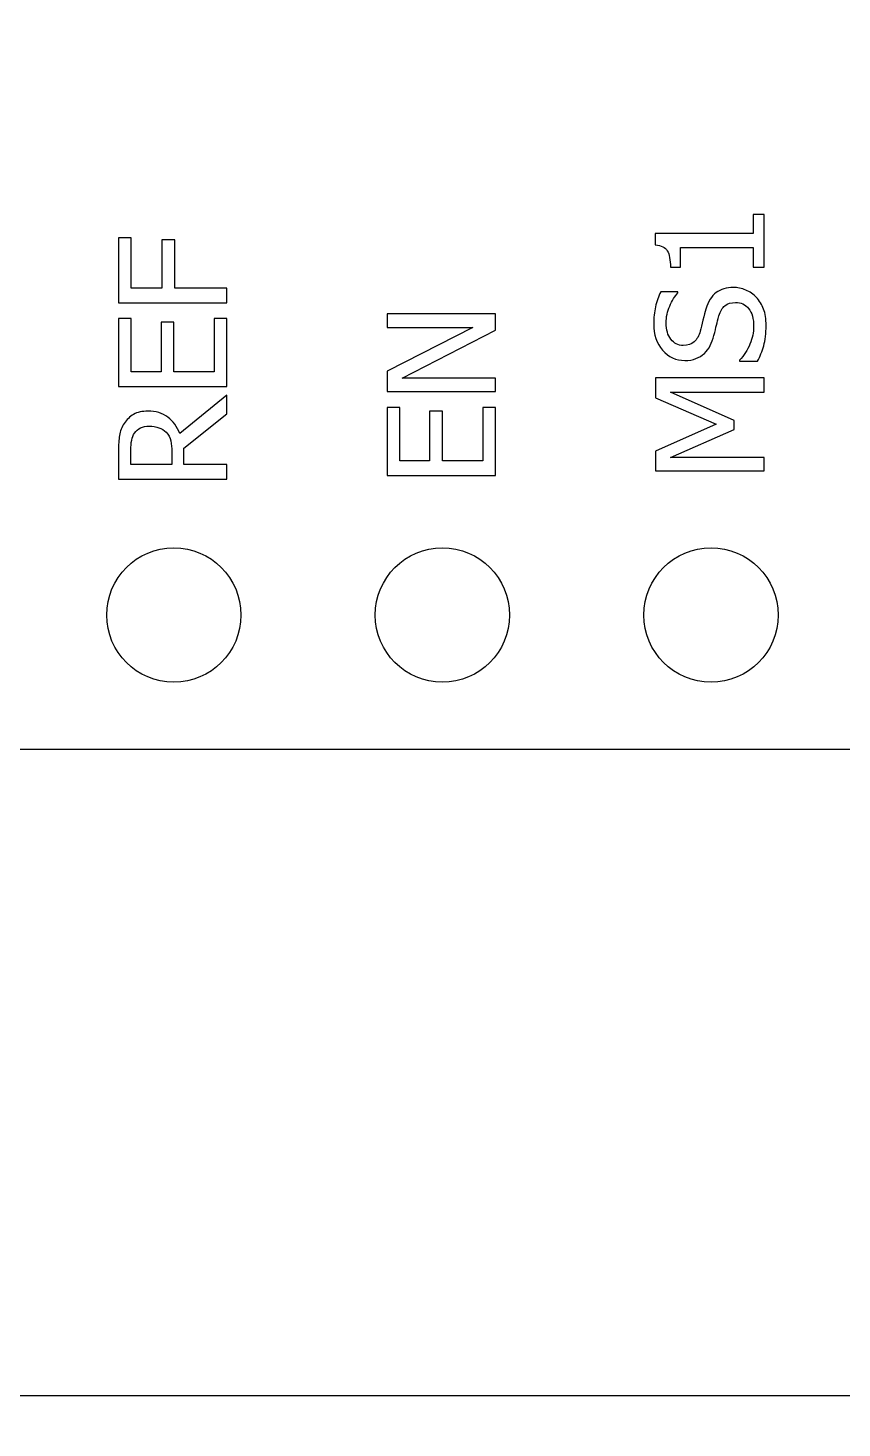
# Model space of a CAD drawing. Extents: x -1020 to 856, y -646 to 1108.
# Drawn here: x 535.96 to 543.65, y 678.69 to 691.93 of the extents above; entities that cross this region are included whole.
import ezdxf

# ---------------------------------------------------------------- set-up
doc = ezdxf.new("R2010")
doc.units = 0
doc.header["$MEASUREMENT"] = 0
doc.layers.add('LAYER_1', color=7, linetype='CONTINUOUS')

msp = doc.modelspace()

# ---------------------------------------------------------------- linework, layer by layer
at = {"layer": 'LAYER_1', "color": 250}
for points, knots in [([(581.5, 670), (581.5, 670), (581.5, 793), (581.5, 793), (581.5, 793), (581.5, 795.761), (579.261, 798), (576.5, 798), (576.5, 798), (576.5, 798), (333.5, 798), (333.5, 798), (333.5, 798), (330.739, 798), (328.5, 795.761), (328.5, 793), (328.5, 793), (328.5, 793), (328.5, 670), (328.5, 670), (328.5, 670), (328.5, 667.239), (330.739, 665), (333.5, 665), (333.5, 665), (333.5, 665), (576.5, 665), (576.5, 665), (576.5, 665), (579.261, 665), (581.5, 667.239), (581.5, 670)], [0, 0, 0, 0, 0.125, 0.125, 0.125, 0.125, 0.25, 0.25, 0.25, 0.25, 0.375, 0.375, 0.375, 0.375, 0.5, 0.5, 0.5, 0.5, 0.625, 0.625, 0.625, 0.625, 0.75, 0.75, 0.75, 0.75, 0.875, 0.875, 0.875, 0.875, 1, 1, 1, 1]), ([(566, 679), (566, 679), (456, 679), (456, 679), (456, 679), (453.2391, 679), (451, 681.2391), (451, 684), (451, 684), (451, 684), (451, 739), (451, 739), (451, 739), (451, 741.7609), (453.2391, 744), (456, 744), (456, 744), (456, 744), (566, 744), (566, 744), (566, 744), (568.7609, 744), (571, 741.7609), (571, 739), (571, 739), (571, 739), (571, 684), (571, 684), (571, 684), (571, 681.2391), (568.7609, 679), (566, 679)], [0, 0, 0, 0, 0.125, 0.125, 0.125, 0.125, 0.25, 0.25, 0.25, 0.25, 0.375, 0.375, 0.375, 0.375, 0.5, 0.5, 0.5, 0.5, 0.625, 0.625, 0.625, 0.625, 0.75, 0.75, 0.75, 0.75, 0.875, 0.875, 0.875, 0.875, 1, 1, 1, 1]), ([(523.2198, 702.89), (523.2198, 702.89), (523.2198, 685.11), (523.2198, 685.11), (523.2198, 685.11), (523.2198, 685.11), (558.7798, 685.11), (558.7798, 685.11), (558.7798, 685.11), (558.7798, 685.11), (558.7798, 702.89), (558.7798, 702.89), (558.7798, 702.89), (558.7798, 702.89), (523.2198, 702.89), (523.2198, 702.89)], [0, 0, 0, 0, 0.25, 0.25, 0.25, 0.25, 0.5, 0.5, 0.5, 0.5, 0.75, 0.75, 0.75, 0.75, 1, 1, 1, 1]), ([(542.9173, 690.1678), (542.9173, 690.1678), (542.9173, 689.6676), (542.9173, 689.6676), (542.9173, 689.6676), (542.9173, 689.6676), (542.8126, 689.6676), (542.8126, 689.6676), (542.8126, 689.6676), (542.8126, 689.6676), (542.8126, 689.8536), (542.8126, 689.8536), (542.8126, 689.8536), (542.8126, 689.8536), (542.1247, 689.8536), (542.1247, 689.8536), (542.1247, 689.8536), (542.1247, 689.8536), (542.1247, 689.6676), (542.1247, 689.6676), (542.1247, 689.6676), (542.1247, 689.6676), (542.0311, 689.6676), (542.0311, 689.6676), (542.0311, 689.6676), (542.0311, 689.7379), (542.0213, 689.7897), (542.0013, 689.823), (542.0013, 689.823), (541.9813, 689.8562), (541.9434, 689.875), (541.8879, 689.8793), (541.8879, 689.8793), (541.8879, 689.8793), (541.8879, 689.986), (541.8879, 689.986), (541.8879, 689.986), (541.8879, 689.986), (542.8126, 689.986), (542.8126, 689.986), (542.8126, 689.986), (542.8126, 689.986), (542.8126, 690.1678), (542.8126, 690.1678), (542.8126, 690.1678), (542.8126, 690.1678), (542.9173, 690.1678), (542.9173, 690.1678)], [0, 0, 0, 0, 0.0833333, 0.0833333, 0.0833333, 0.0833333, 0.1666667, 0.1666667, 0.1666667, 0.1666667, 0.25, 0.25, 0.25, 0.25, 0.3333333, 0.3333333, 0.3333333, 0.3333333, 0.4166667, 0.4166667, 0.4166667, 0.4166667, 0.5, 0.5, 0.5, 0.5, 0.5833333, 0.5833333, 0.5833333, 0.5833333, 0.6666667, 0.6666667, 0.6666667, 0.6666667, 0.75, 0.75, 0.75, 0.75, 0.8333333, 0.8333333, 0.8333333, 0.8333333, 0.9166667, 0.9166667, 0.9166667, 0.9166667, 1, 1, 1, 1]), ([(536.9328, 689.9467), (536.9328, 689.9467), (536.9328, 689.4691), (536.9328, 689.4691), (536.9328, 689.4691), (536.9328, 689.4691), (537.2221, 689.4691), (537.2221, 689.4691), (537.2221, 689.4691), (537.2221, 689.4691), (537.2221, 689.9267), (537.2221, 689.9267), (537.2221, 689.9267), (537.2221, 689.9267), (537.3434, 689.9267), (537.3434, 689.9267), (537.3434, 689.9267), (537.3434, 689.9267), (537.3434, 689.4691), (537.3434, 689.4691), (537.3434, 689.4691), (537.3434, 689.4691), (537.8373, 689.4691), (537.8373, 689.4691), (537.8373, 689.4691), (537.8373, 689.4691), (537.8373, 689.3327), (537.8373, 689.3327), (537.8373, 689.3327), (537.8373, 689.3327), (536.8114, 689.3327), (536.8114, 689.3327), (536.8114, 689.3327), (536.8114, 689.3327), (536.8114, 689.9467), (536.8114, 689.9467), (536.8114, 689.9467), (536.8114, 689.9467), (536.9328, 689.9467), (536.9328, 689.9467)], [0, 0, 0, 0, 0.1, 0.1, 0.1, 0.1, 0.2, 0.2, 0.2, 0.2, 0.3, 0.3, 0.3, 0.3, 0.4, 0.4, 0.4, 0.4, 0.5, 0.5, 0.5, 0.5, 0.6, 0.6, 0.6, 0.6, 0.7, 0.7, 0.7, 0.7, 0.8, 0.8, 0.8, 0.8, 0.9, 0.9, 0.9, 0.9, 1, 1, 1, 1]), ([(542.9359, 689.1159), (542.9359, 689.0413), (542.9281, 688.9781), (542.9128, 688.9261), (542.9128, 688.9261), (542.8973, 688.8739), (542.8785, 688.8247), (542.8559, 688.7789), (542.8559, 688.7789), (542.8559, 688.7789), (542.6852, 688.7789), (542.6852, 688.7789), (542.6852, 688.7789), (542.6852, 688.7789), (542.6852, 688.7885), (542.6852, 688.7885), (542.6852, 688.7885), (542.7275, 688.8334), (542.7602, 688.8844), (542.7832, 688.9414), (542.7832, 688.9414), (542.8065, 688.9983), (542.8181, 689.0533), (542.8181, 689.106), (542.8181, 689.106), (542.8181, 689.1815), (542.8023, 689.2384), (542.7708, 689.277), (542.7708, 689.277), (542.7395, 689.3155), (542.6979, 689.3348), (542.6466, 689.3348), (542.6466, 689.3348), (542.6057, 689.3348), (542.5723, 689.3247), (542.5467, 689.3045), (542.5467, 689.3045), (542.521, 689.2843), (542.502, 689.2523), (542.4895, 689.2081), (542.4895, 689.2081), (542.4803, 689.1763), (542.4726, 689.1474), (542.4667, 689.1213), (542.4667, 689.1213), (542.4608, 689.0952), (542.4528, 689.0622), (542.4427, 689.0227), (542.4427, 689.0227), (542.4335, 688.9875), (542.4218, 688.9557), (542.4074, 688.9277), (542.4074, 688.9277), (542.3933, 688.8997), (542.3747, 688.8748), (542.3517, 688.8532), (542.3517, 688.8532), (542.3291, 688.832), (542.3025, 688.8158), (542.2722, 688.804), (542.2722, 688.804), (542.2416, 688.7923), (542.2063, 688.7864), (542.1664, 688.7864), (542.1664, 688.7864), (542.0831, 688.7864), (542.0135, 688.8188), (541.9573, 688.8835), (541.9573, 688.8835), (541.9011, 688.9484), (541.8729, 689.031), (541.8729, 689.1316), (541.8729, 689.1316), (541.8729, 689.189), (541.8785, 689.2433), (541.89, 689.2946), (541.89, 689.2946), (541.9015, 689.3459), (541.9178, 689.3932), (541.9389, 689.4369), (541.9389, 689.4369), (541.9389, 689.4369), (542.1024, 689.4369), (542.1024, 689.4369), (542.1024, 689.4369), (542.1024, 689.4369), (542.1024, 689.4265), (542.1024, 689.4265), (542.1024, 689.4265), (542.0725, 689.3939), (542.0464, 689.3522), (542.0241, 689.3012), (542.0241, 689.3012), (542.0017, 689.2502), (541.9907, 689.1968), (541.9907, 689.1406), (541.9907, 689.1406), (541.9907, 689.0773), (542.0055, 689.026), (542.0351, 688.987), (542.0351, 688.987), (542.0648, 688.9479), (542.1036, 688.9284), (542.1518, 688.9284), (542.1518, 688.9284), (542.1955, 688.9284), (542.2301, 688.94), (542.256, 688.9628), (542.256, 688.9628), (542.2816, 688.9858), (542.3004, 689.0192), (542.3124, 689.0627), (542.3124, 689.0627), (542.3202, 689.0916), (542.3291, 689.1269), (542.339, 689.1688), (542.339, 689.1688), (542.3489, 689.2106), (542.3578, 689.2452), (542.366, 689.273), (542.366, 689.273), (542.3877, 689.3438), (542.4204, 689.3953), (542.4639, 689.428), (542.4639, 689.428), (542.5076, 689.4606), (542.5612, 689.4769), (542.6252, 689.4769), (542.6252, 689.4769), (542.6652, 689.4769), (542.7047, 689.4686), (542.7437, 689.4524), (542.7437, 689.4524), (542.7828, 689.4362), (542.8157, 689.4131), (542.843, 689.3837), (542.843, 689.3837), (542.8726, 689.3508), (542.8957, 689.3134), (542.9117, 689.2718), (542.9117, 689.2718), (542.9279, 689.2304), (542.9359, 689.1782), (542.9359, 689.1159)], [0, 0, 0, 0, 0.0277778, 0.0277778, 0.0277778, 0.0277778, 0.0555556, 0.0555556, 0.0555556, 0.0555556, 0.0833333, 0.0833333, 0.0833333, 0.0833333, 0.1111111, 0.1111111, 0.1111111, 0.1111111, 0.1388889, 0.1388889, 0.1388889, 0.1388889, 0.1666667, 0.1666667, 0.1666667, 0.1666667, 0.1944444, 0.1944444, 0.1944444, 0.1944444, 0.2222222, 0.2222222, 0.2222222, 0.2222222, 0.25, 0.25, 0.25, 0.25, 0.2777778, 0.2777778, 0.2777778, 0.2777778, 0.3055556, 0.3055556, 0.3055556, 0.3055556, 0.3333333, 0.3333333, 0.3333333, 0.3333333, 0.3611111, 0.3611111, 0.3611111, 0.3611111, 0.3888889, 0.3888889, 0.3888889, 0.3888889, 0.4166667, 0.4166667, 0.4166667, 0.4166667, 0.4444444, 0.4444444, 0.4444444, 0.4444444, 0.4722222, 0.4722222, 0.4722222, 0.4722222, 0.5, 0.5, 0.5, 0.5, 0.5277778, 0.5277778, 0.5277778, 0.5277778, 0.5555556, 0.5555556, 0.5555556, 0.5555556, 0.5833333, 0.5833333, 0.5833333, 0.5833333, 0.6111111, 0.6111111, 0.6111111, 0.6111111, 0.6388889, 0.6388889, 0.6388889, 0.6388889, 0.6666667, 0.6666667, 0.6666667, 0.6666667, 0.6944444, 0.6944444, 0.6944444, 0.6944444, 0.7222222, 0.7222222, 0.7222222, 0.7222222, 0.75, 0.75, 0.75, 0.75, 0.7777778, 0.7777778, 0.7777778, 0.7777778, 0.8055556, 0.8055556, 0.8055556, 0.8055556, 0.8333333, 0.8333333, 0.8333333, 0.8333333, 0.8611111, 0.8611111, 0.8611111, 0.8611111, 0.8888889, 0.8888889, 0.8888889, 0.8888889, 0.9166667, 0.9166667, 0.9166667, 0.9166667, 0.9444444, 0.9444444, 0.9444444, 0.9444444, 0.9722222, 0.9722222, 0.9722222, 0.9722222, 1, 1, 1, 1]), ([(537.8373, 688.5411), (537.8373, 688.5411), (536.8114, 688.5411), (536.8114, 688.5411), (536.8114, 688.5411), (536.8114, 688.5411), (536.8114, 689.1826), (536.8114, 689.1826), (536.8114, 689.1826), (536.8114, 689.1826), (536.9328, 689.1826), (536.9328, 689.1826), (536.9328, 689.1826), (536.9328, 689.1826), (536.9328, 688.6775), (536.9328, 688.6775), (536.9328, 688.6775), (536.9328, 688.6775), (537.2138, 688.6775), (537.2138, 688.6775), (537.2138, 688.6775), (537.2138, 688.6775), (537.2138, 689.1483), (537.2138, 689.1483), (537.2138, 689.1483), (537.2138, 689.1483), (537.3352, 689.1483), (537.3352, 689.1483), (537.3352, 689.1483), (537.3352, 689.1483), (537.3352, 688.6775), (537.3352, 688.6775), (537.3352, 688.6775), (537.3352, 688.6775), (537.7159, 688.6775), (537.7159, 688.6775), (537.7159, 688.6775), (537.7159, 688.6775), (537.7159, 689.1826), (537.7159, 689.1826), (537.7159, 689.1826), (537.7159, 689.1826), (537.8373, 689.1826), (537.8373, 689.1826), (537.8373, 689.1826), (537.8373, 689.1826), (537.8373, 688.5411), (537.8373, 688.5411)], [0, 0, 0, 0, 0.0833333, 0.0833333, 0.0833333, 0.0833333, 0.1666667, 0.1666667, 0.1666667, 0.1666667, 0.25, 0.25, 0.25, 0.25, 0.3333333, 0.3333333, 0.3333333, 0.3333333, 0.4166667, 0.4166667, 0.4166667, 0.4166667, 0.5, 0.5, 0.5, 0.5, 0.5833333, 0.5833333, 0.5833333, 0.5833333, 0.6666667, 0.6666667, 0.6666667, 0.6666667, 0.75, 0.75, 0.75, 0.75, 0.8333333, 0.8333333, 0.8333333, 0.8333333, 0.9166667, 0.9166667, 0.9166667, 0.9166667, 1, 1, 1, 1]), ([(540.3773, 689.226), (540.3773, 689.226), (540.3773, 689.0731), (540.3773, 689.0731), (540.3773, 689.0731), (540.3773, 689.0731), (539.4928, 688.6194), (539.4928, 688.6194), (539.4928, 688.6194), (539.4928, 688.6194), (540.3773, 688.6194), (540.3773, 688.6194), (540.3773, 688.6194), (540.3773, 688.6194), (540.3773, 688.492), (540.3773, 688.492), (540.3773, 688.492), (540.3773, 688.492), (539.3514, 688.492), (539.3514, 688.492), (539.3514, 688.492), (539.3514, 688.492), (539.3514, 688.6855), (539.3514, 688.6855), (539.3514, 688.6855), (539.3514, 688.6855), (540.1638, 689.0985), (540.1638, 689.0985), (540.1638, 689.0985), (540.1638, 689.0985), (539.3514, 689.0985), (539.3514, 689.0985), (539.3514, 689.0985), (539.3514, 689.0985), (539.3514, 689.226), (539.3514, 689.226), (539.3514, 689.226), (539.3514, 689.226), (540.3773, 689.226), (540.3773, 689.226)], [0, 0, 0, 0, 0.1, 0.1, 0.1, 0.1, 0.2, 0.2, 0.2, 0.2, 0.3, 0.3, 0.3, 0.3, 0.4, 0.4, 0.4, 0.4, 0.5, 0.5, 0.5, 0.5, 0.6, 0.6, 0.6, 0.6, 0.7, 0.7, 0.7, 0.7, 0.8, 0.8, 0.8, 0.8, 0.9, 0.9, 0.9, 0.9, 1, 1, 1, 1]), ([(542.9173, 688.6217), (542.9173, 688.6217), (542.9173, 688.4853), (542.9173, 688.4853), (542.9173, 688.4853), (542.9173, 688.4853), (542.0332, 688.4853), (542.0332, 688.4853), (542.0332, 688.4853), (542.0332, 688.4853), (542.6348, 688.2179), (542.6348, 688.2179), (542.6348, 688.2179), (542.6348, 688.2179), (542.6348, 688.1351), (542.6348, 688.1351), (542.6348, 688.1351), (542.6348, 688.1351), (542.0332, 687.8698), (542.0332, 687.8698), (542.0332, 687.8698), (542.0332, 687.8698), (542.9173, 687.8698), (542.9173, 687.8698), (542.9173, 687.8698), (542.9173, 687.8698), (542.9173, 687.7424), (542.9173, 687.7424), (542.9173, 687.7424), (542.9173, 687.7424), (541.8914, 687.7424), (541.8914, 687.7424), (541.8914, 687.7424), (541.8914, 687.7424), (541.8914, 687.9284), (541.8914, 687.9284), (541.8914, 687.9284), (541.8914, 687.9284), (542.4627, 688.1847), (542.4627, 688.1847), (542.4627, 688.1847), (542.4627, 688.1847), (541.8914, 688.4321), (541.8914, 688.4321), (541.8914, 688.4321), (541.8914, 688.4321), (541.8914, 688.6217), (541.8914, 688.6217), (541.8914, 688.6217), (541.8914, 688.6217), (542.9173, 688.6217), (542.9173, 688.6217)], [0, 0, 0, 0, 0.0769231, 0.0769231, 0.0769231, 0.0769231, 0.1538462, 0.1538462, 0.1538462, 0.1538462, 0.2307692, 0.2307692, 0.2307692, 0.2307692, 0.3076923, 0.3076923, 0.3076923, 0.3076923, 0.3846154, 0.3846154, 0.3846154, 0.3846154, 0.4615385, 0.4615385, 0.4615385, 0.4615385, 0.5384615, 0.5384615, 0.5384615, 0.5384615, 0.6153846, 0.6153846, 0.6153846, 0.6153846, 0.6923077, 0.6923077, 0.6923077, 0.6923077, 0.7692308, 0.7692308, 0.7692308, 0.7692308, 0.8461538, 0.8461538, 0.8461538, 0.8461538, 0.9230769, 0.9230769, 0.9230769, 0.9230769, 1, 1, 1, 1]), ([(537.8373, 688.4599), (537.8373, 688.4599), (537.8373, 688.2828), (537.8373, 688.2828), (537.8373, 688.2828), (537.8373, 688.2828), (537.4295, 687.9581), (537.4295, 687.9581), (537.4295, 687.9581), (537.4295, 687.9581), (537.4295, 687.8017), (537.4295, 687.8017), (537.4295, 687.8017), (537.4295, 687.8017), (537.8373, 687.8017), (537.8373, 687.8017), (537.8373, 687.8017), (537.8373, 687.8017), (537.8373, 687.6653), (537.8373, 687.6653), (537.8373, 687.6653), (537.8373, 687.6653), (536.8114, 687.6653), (536.8114, 687.6653), (536.8114, 687.6653), (536.8114, 687.6653), (536.8114, 687.9298), (536.8114, 687.9298), (536.8114, 687.9298), (536.8114, 687.9886), (536.8147, 688.038), (536.8211, 688.0778), (536.8211, 688.0778), (536.8274, 688.1175), (536.8425, 688.1551), (536.8658, 688.1911), (536.8658, 688.1911), (536.8888, 688.2269), (536.9184, 688.2553), (536.9547, 688.2763), (536.9547, 688.2763), (536.9911, 688.2972), (537.036, 688.3075), (537.0899, 688.3075), (537.0899, 688.3075), (537.1651, 688.3075), (537.2282, 688.2885), (537.2785, 688.2504), (537.2785, 688.2504), (537.3291, 688.2123), (537.3665, 688.1603), (537.3909, 688.0947), (537.3909, 688.0947), (537.3909, 688.0947), (537.8373, 688.4599), (537.8373, 688.4599)], [0, 0, 0, 0, 0.0714286, 0.0714286, 0.0714286, 0.0714286, 0.1428571, 0.1428571, 0.1428571, 0.1428571, 0.2142857, 0.2142857, 0.2142857, 0.2142857, 0.2857143, 0.2857143, 0.2857143, 0.2857143, 0.3571429, 0.3571429, 0.3571429, 0.3571429, 0.4285714, 0.4285714, 0.4285714, 0.4285714, 0.5, 0.5, 0.5, 0.5, 0.5714286, 0.5714286, 0.5714286, 0.5714286, 0.6428571, 0.6428571, 0.6428571, 0.6428571, 0.7142857, 0.7142857, 0.7142857, 0.7142857, 0.7857143, 0.7857143, 0.7857143, 0.7857143, 0.8571429, 0.8571429, 0.8571429, 0.8571429, 0.9285714, 0.9285714, 0.9285714, 0.9285714, 1, 1, 1, 1]), ([(540.3773, 687.7004), (540.3773, 687.7004), (539.3514, 687.7004), (539.3514, 687.7004), (539.3514, 687.7004), (539.3514, 687.7004), (539.3514, 688.3419), (539.3514, 688.3419), (539.3514, 688.3419), (539.3514, 688.3419), (539.4728, 688.3419), (539.4728, 688.3419), (539.4728, 688.3419), (539.4728, 688.3419), (539.4728, 687.8368), (539.4728, 687.8368), (539.4728, 687.8368), (539.4728, 687.8368), (539.7538, 687.8368), (539.7538, 687.8368), (539.7538, 687.8368), (539.7538, 687.8368), (539.7538, 688.3076), (539.7538, 688.3076), (539.7538, 688.3076), (539.7538, 688.3076), (539.8752, 688.3076), (539.8752, 688.3076), (539.8752, 688.3076), (539.8752, 688.3076), (539.8752, 687.8368), (539.8752, 687.8368), (539.8752, 687.8368), (539.8752, 687.8368), (540.2559, 687.8368), (540.2559, 687.8368), (540.2559, 687.8368), (540.2559, 687.8368), (540.2559, 688.3419), (540.2559, 688.3419), (540.2559, 688.3419), (540.2559, 688.3419), (540.3773, 688.3419), (540.3773, 688.3419), (540.3773, 688.3419), (540.3773, 688.3419), (540.3773, 687.7004), (540.3773, 687.7004)], [0, 0, 0, 0, 0.0833333, 0.0833333, 0.0833333, 0.0833333, 0.1666667, 0.1666667, 0.1666667, 0.1666667, 0.25, 0.25, 0.25, 0.25, 0.3333333, 0.3333333, 0.3333333, 0.3333333, 0.4166667, 0.4166667, 0.4166667, 0.4166667, 0.5, 0.5, 0.5, 0.5, 0.5833333, 0.5833333, 0.5833333, 0.5833333, 0.6666667, 0.6666667, 0.6666667, 0.6666667, 0.75, 0.75, 0.75, 0.75, 0.8333333, 0.8333333, 0.8333333, 0.8333333, 0.9166667, 0.9166667, 0.9166667, 0.9166667, 1, 1, 1, 1]), ([(537.1002, 688.165), (537.0704, 688.165), (537.0438, 688.1598), (537.0205, 688.1493), (537.0205, 688.1493), (536.9975, 688.1387), (536.9784, 688.1222), (536.9636, 688.1001), (536.9636, 688.1001), (536.9509, 688.0808), (536.9417, 688.0585), (536.9365, 688.0326), (536.9365, 688.0326), (536.9311, 688.007), (536.9286, 687.975), (536.9286, 687.9369), (536.9286, 687.9369), (536.9286, 687.9369), (536.9286, 687.8017), (536.9286, 687.8017), (536.9286, 687.8017), (536.9286, 687.8017), (537.3159, 687.8017), (537.3159, 687.8017), (537.3159, 687.8017), (537.3159, 687.8017), (537.3159, 687.9216), (537.3159, 687.9216), (537.3159, 687.9216), (537.3159, 687.9606), (537.3124, 687.9959), (537.3056, 688.0272), (537.3056, 688.0272), (537.2987, 688.0585), (537.2844, 688.0851), (537.2627, 688.1072), (537.2627, 688.1072), (537.2435, 688.1269), (537.2206, 688.1415), (537.1938, 688.1509), (537.1938, 688.1509), (537.1673, 688.1603), (537.136, 688.165), (537.1002, 688.165)], [0, 0, 0, 0, 0.0909091, 0.0909091, 0.0909091, 0.0909091, 0.1818182, 0.1818182, 0.1818182, 0.1818182, 0.2727273, 0.2727273, 0.2727273, 0.2727273, 0.3636364, 0.3636364, 0.3636364, 0.3636364, 0.4545455, 0.4545455, 0.4545455, 0.4545455, 0.5454545, 0.5454545, 0.5454545, 0.5454545, 0.6363636, 0.6363636, 0.6363636, 0.6363636, 0.7272727, 0.7272727, 0.7272727, 0.7272727, 0.8181818, 0.8181818, 0.8181818, 0.8181818, 0.9090909, 0.9090909, 0.9090909, 0.9090909, 1, 1, 1, 1]), ([(536.7, 686.38), (536.7, 686.0294), (536.9844, 685.745), (537.335, 685.745), (537.335, 685.745), (537.6856, 685.745), (537.97, 686.0294), (537.97, 686.38), (537.97, 686.38), (537.97, 686.7306), (537.6856, 687.015), (537.335, 687.015), (537.335, 687.015), (536.9844, 687.015), (536.7, 686.7306), (536.7, 686.38)], [0, 0, 0, 0, 0.25, 0.25, 0.25, 0.25, 0.5, 0.5, 0.5, 0.5, 0.75, 0.75, 0.75, 0.75, 1, 1, 1, 1]), ([(539.24, 686.38), (539.24, 686.0294), (539.5244, 685.745), (539.875, 685.745), (539.875, 685.745), (540.2256, 685.745), (540.51, 686.0294), (540.51, 686.38), (540.51, 686.38), (540.51, 686.7306), (540.2256, 687.015), (539.875, 687.015), (539.875, 687.015), (539.5244, 687.015), (539.24, 686.7306), (539.24, 686.38)], [0, 0, 0, 0, 0.25, 0.25, 0.25, 0.25, 0.5, 0.5, 0.5, 0.5, 0.75, 0.75, 0.75, 0.75, 1, 1, 1, 1]), ([(541.78, 686.38), (541.78, 686.0294), (542.0644, 685.745), (542.415, 685.745), (542.415, 685.745), (542.7656, 685.745), (543.05, 686.0294), (543.05, 686.38), (543.05, 686.38), (543.05, 686.7306), (542.7656, 687.015), (542.415, 687.015), (542.415, 687.015), (542.0644, 687.015), (541.78, 686.7306), (541.78, 686.38)], [0, 0, 0, 0, 0.25, 0.25, 0.25, 0.25, 0.5, 0.5, 0.5, 0.5, 0.75, 0.75, 0.75, 0.75, 1, 1, 1, 1])]:
    msp.add_open_spline(points, degree=3, knots=knots, dxfattribs=at)

doc.saveas('drawing.dxf')
